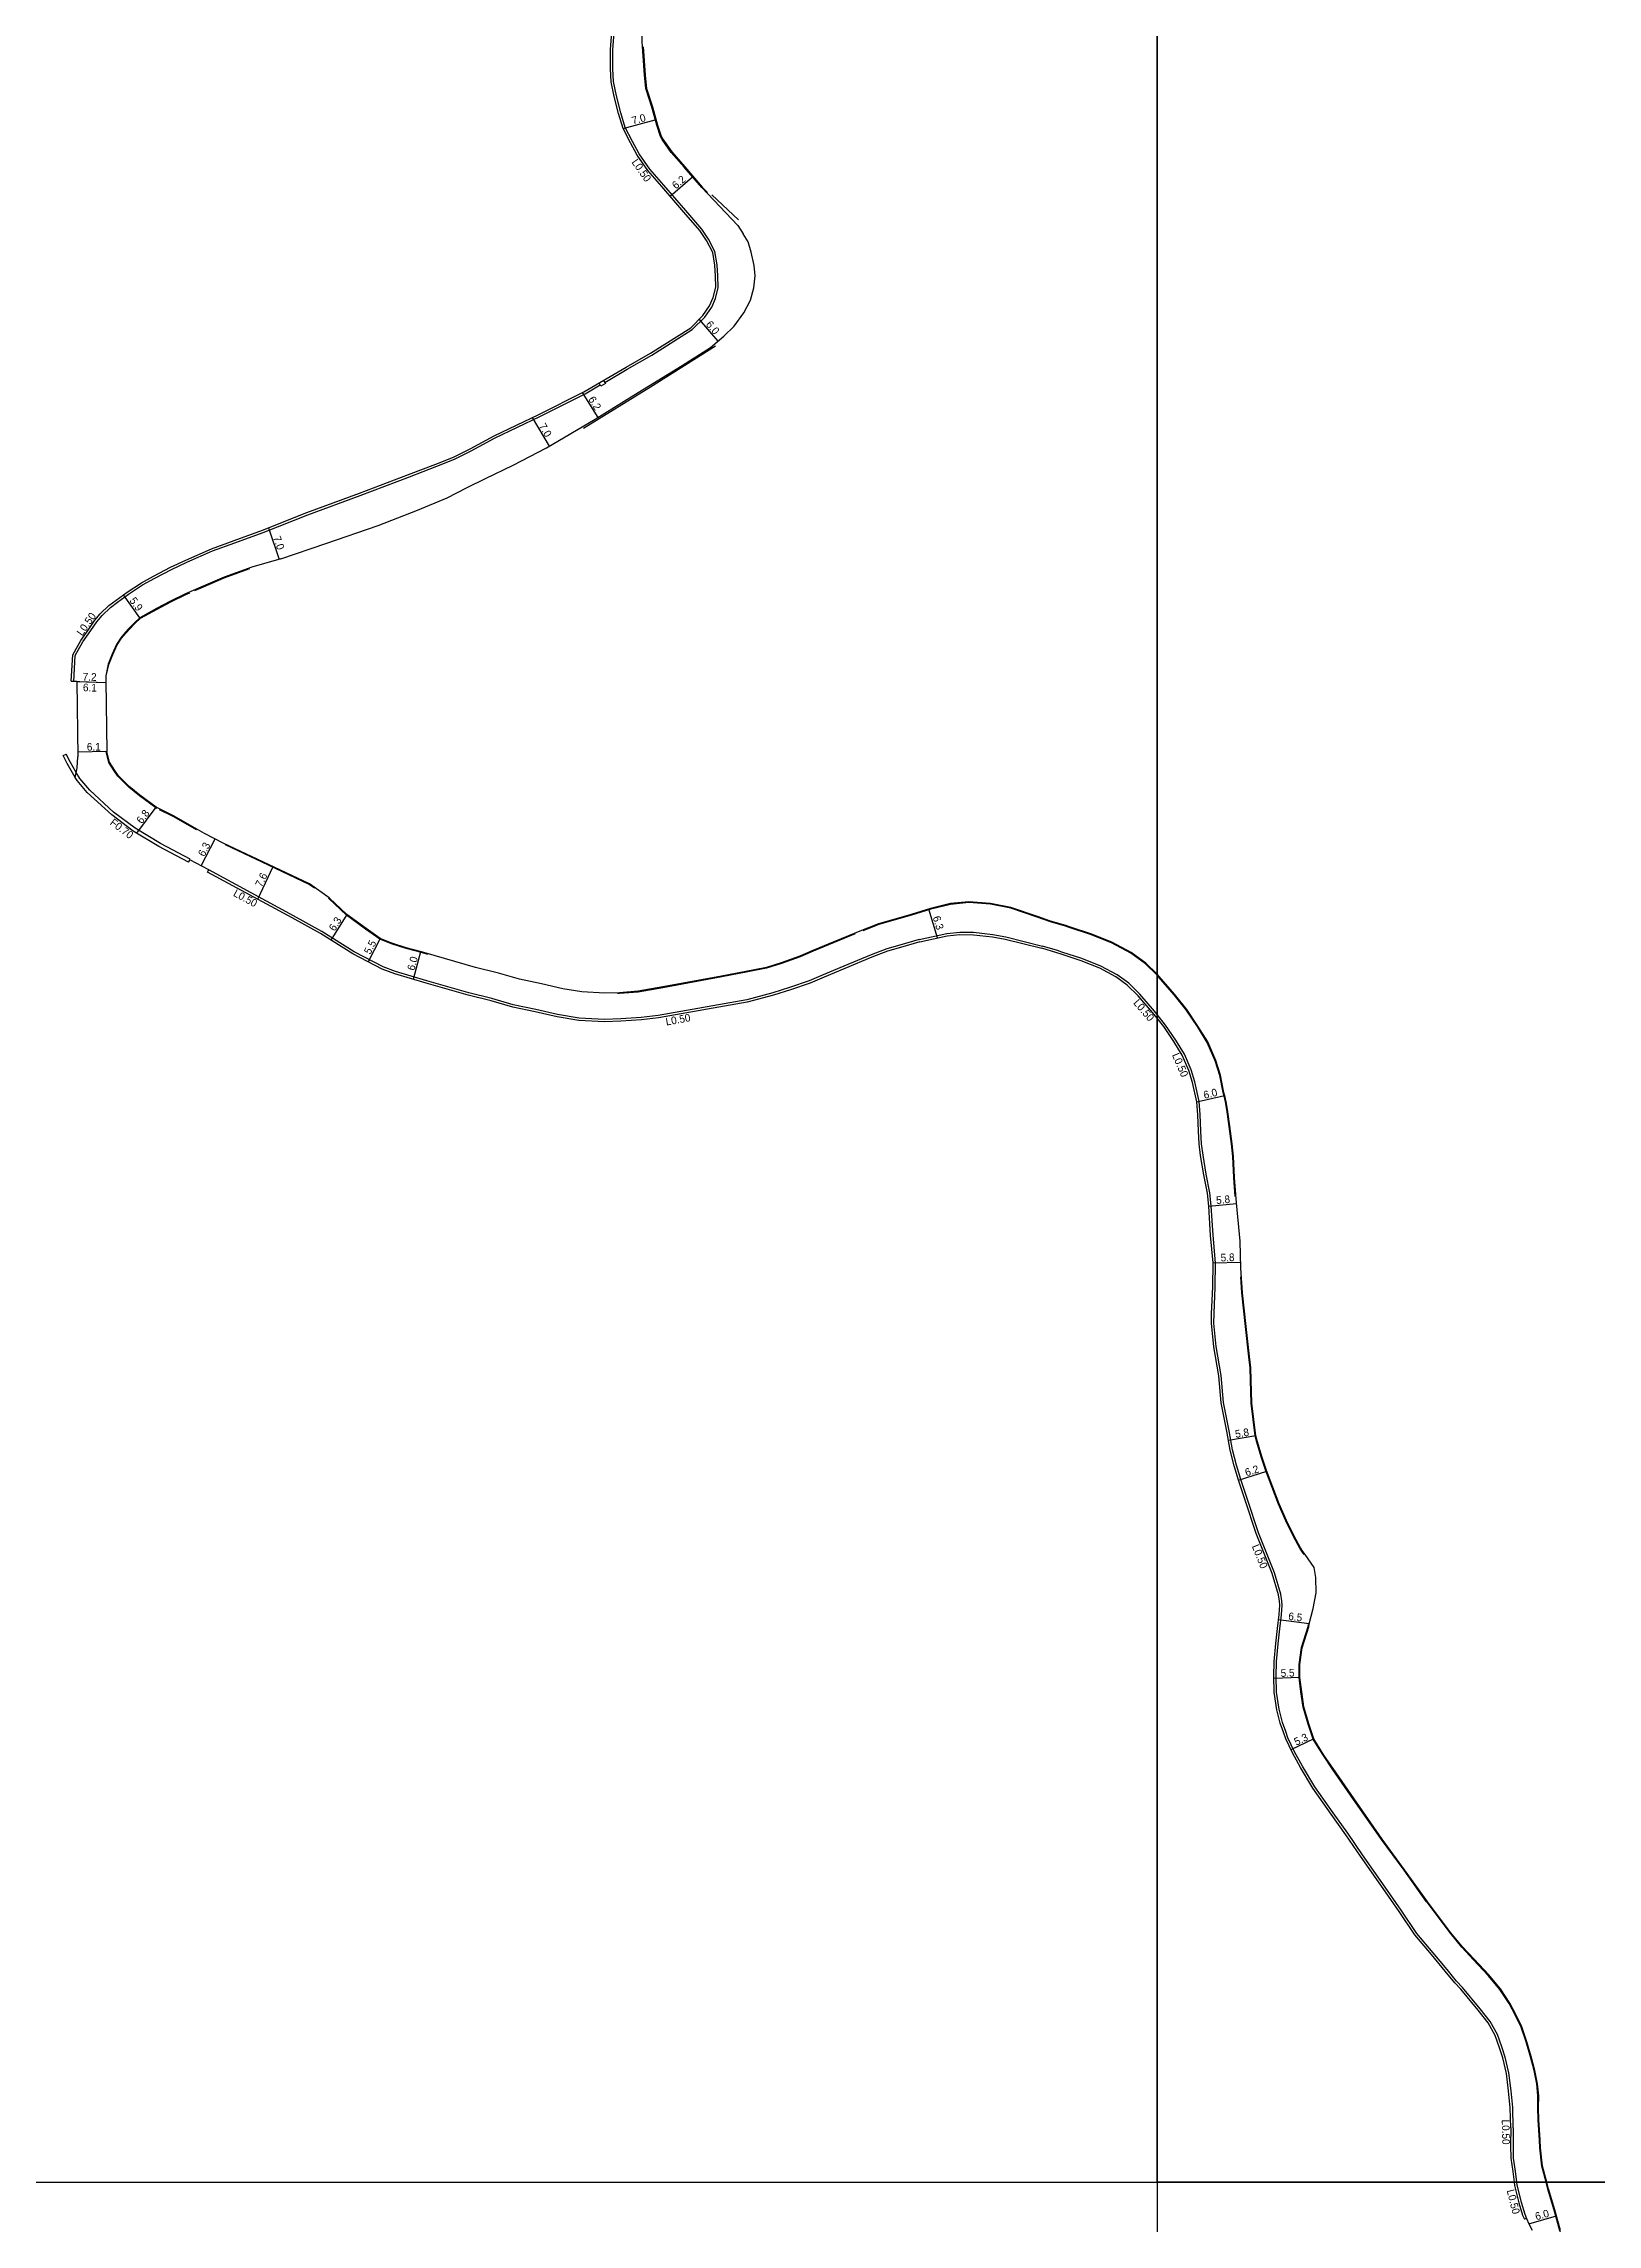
# Model space of a CAD drawing. Header units: metres. Extents: x -26400 to -24800, y -81000 to -78000.
# Drawn here: x -25833.3 to -25507.7, y -79208.9 to -78752 of the extents above; entities that cross this region are included whole.
import ezdxf

# ---------------------------------------------------------------- set-up
doc = ezdxf.new("R2010")
doc.units = ezdxf.units.M
doc.header["$LTSCALE"] = 2.5
for name, color, linetype in [('側溝・桝', 7, 'Continuous'), ('図郭', 7, 'Continuous'), ('幅員', 7, 'Continuous'), ('歩道・分離帯・安全施設', 7, 'Continuous'), ('道路', 7, 'Continuous')]:
    doc.layers.add(name, color=color, linetype=linetype)
doc.styles.get("Standard").update_dxf_attribs({"font": ''})
doc.styles.get('Standard').set_extended_font_data('@MS PGothic')

msp = doc.modelspace()

# ---------------------------------------------------------------- linework, layer by layer
at = {"layer": '側溝・桝'}
for points in [[(-25715.71, -78822.96), (-25710.99, -78820.22), (-25705.85, -78817.26), (-25697.37, -78811.91), (-25694.76, -78809.27), (-25693.31, -78807.19), (-25692.51, -78805.35), (-25691.96, -78803.08), (-25691.99, -78800.66), (-25692.13, -78798.33), (-25692.62, -78795.57), (-25693.98, -78792.97), (-25695.38, -78790.84), (-25698.75, -78786.98), (-25703.34, -78781.62), (-25706.28, -78778.29), (-25708.52, -78775.08), (-25709.91, -78772.52), (-25711.4, -78769.58), (-25712.35, -78766.48), (-25713.28, -78762.93), (-25713.85, -78759.91), (-25713.99, -78757.27), (-25714.01, -78753.26), (-25713.61, -78747.86)], [(-25826.97, -78885.59), (-25826.68, -78880.2), (-25825.03, -78877.3), (-25823.38, -78874.94), (-25822.13, -78873.11), (-25821.03, -78871.8), (-25819.28, -78870.09), (-25817.77, -78868.99), (-25815.49, -78867.34), (-25812.55, -78865.35), (-25810, -78863.99), (-25806.48, -78862.14), (-25803.29, -78860.65), (-25797.91, -78858.28), (-25793.19, -78856.58), (-25787.26, -78854.42), (-25777.92, -78850.68), (-25766.92, -78846.66), (-25756.64, -78842.76), (-25750.89, -78840.53), (-25747.17, -78839.05), (-25743.69, -78837.32), (-25738.66, -78834.58), (-25729.32, -78830.13), (-25719.84, -78825.36), (-25716.65, -78823.5)], [(-25826.64, -78905.71), (-25828.34, -78902.8), (-25829.16, -78901.16), (-25828.53, -78900.85)], [(-25826.43, -78904.68), (-25827.72, -78902.47), (-25828.53, -78900.85)], [(-25802.57, -78922.83), (-25808.78, -78919.57), (-25814.1, -78916.38), (-25818.6, -78912.99), (-25823.62, -78908.41), (-25825.69, -78905.97), (-25826.43, -78904.68)], [(-25802.65, -78922.99), (-25802.57, -78922.83)], [(-25649.87, -78939.67), (-25653.88, -78940.87), (-25656.61, -78941.64), (-25659.9, -78942.92), (-25665.61, -78945.27), (-25669.94, -78947.08), (-25672.86, -78948.32), (-25676.98, -78949.76), (-25680.48, -78950.86), (-25685.97, -78952.29), (-25704.54, -78955.63), (-25708.07, -78956), (-25712.33, -78956.31), (-25715.78, -78956.42), (-25721.08, -78956.13), (-25725.58, -78955.42), (-25730.18, -78954.34), (-25734.88, -78953.36), (-25739.38, -78952.05), (-25744.2, -78950.87), (-25753, -78948.33), (-25759.56, -78946.37), (-25762.16, -78945.42), (-25768.22, -78942.26), (-25774.98, -78938), (-25780.95, -78934.69), (-25798.69, -78925.09)], [(-25649.87, -78939.67), (-25644.07, -78938.4), (-25641.35, -78938.12), (-25638.45, -78938.17), (-25634.4, -78938.64), (-25631.71, -78939.14), (-25623.98, -78941.05)], [(-25600, -78955.36), (-25600.55, -78954.67), (-25603.6, -78951.15), (-25605.93, -78948.83), (-25608.34, -78947.07), (-25611.77, -78945.25), (-25615.76, -78943.69), (-25619.92, -78942.3), (-25620.84, -78941.98), (-25623.98, -78941.05)], [(-25525.39, -79188.61), (-25525.49, -79184.4), (-25525.84, -79180.87), (-25526.3, -79177.13), (-25527.05, -79173.83), (-25527.78, -79171.7), (-25528.7, -79169.1), (-25530.21, -79166.35), (-25532.33, -79163.7), (-25535.97, -79159.26), (-25537.23, -79157.9), (-25539.22, -79155.48), (-25542.12, -79152), (-25545.56, -79147.89), (-25548.83, -79143.02), (-25552.18, -79138.23), (-25556.95, -79131.45), (-25560.06, -79126.93), (-25563.1, -79122.62), (-25566.91, -79117.18), (-25569.51, -79112.88), (-25571.17, -79109.87), (-25572.58, -79106.94), (-25573.04, -79105.61), (-25573.71, -79103.7), (-25574.39, -79100.95), (-25574.95, -79097.35), (-25575.05, -79094.08), (-25574.98, -79090.97), (-25574.6, -79087.24), (-25574.29, -79084.07), (-25573.91, -79081.14), (-25573.77, -79079.14), (-25573.82, -79078.22), (-25574.05, -79076.83), (-25575.42, -79072.36), (-25578.77, -79063.95), (-25581.04, -79056.98), (-25582.45, -79052.82), (-25583.37, -79049.8), (-25584.19, -79046.57), (-25584.88, -79042.58), (-25586.06, -79036.65), (-25586.58, -79031.04), (-25587.63, -79024.94), (-25588.11, -79020.05), (-25588.06, -79018.06), (-25587.84, -79012.54), (-25587.74, -79007.42), (-25588.27, -79001.63), (-25588.63, -78995.48), (-25588.95, -78992.76), (-25589.68, -78988.87), (-25590.37, -78984.88), (-25590.69, -78982.47), (-25590.83, -78979.81), (-25590.93, -78976.36), (-25591.17, -78973.64), (-25592.05, -78969.52), (-25592.87, -78966.96), (-25594.26, -78963.68), (-25596.05, -78960.78), (-25598.2, -78957.6), (-25600, -78955.36)], [(-25525.39, -79188.61), (-25525.42, -79192.32), (-25525.36, -79194.96), (-25524.99, -79197.75), (-25524.7, -79200)], [(-25524.7, -79200), (-25524.61, -79200.63), (-25523.73, -79204.2), (-25522.93, -79206.73), (-25522.57, -79207.61)]]:
    msp.add_lwpolyline(points, dxfattribs=at)
msp.add_lwpolyline([(-25716.9, -78823.07), (-25715.96, -78822.53), (-25715.58, -78823.19), (-25716.51, -78823.74)], close=True, dxfattribs=at)
at = {"layer": '図郭'}
for points in [[(-26400, -79200), (-25600, -79200), (-25600, -78600), (-26400, -78600)], [(-25600, -79200), (-24800, -79200), (-24800, -78600), (-25600, -78600)], [(-25600, -79800), (-24800, -79800), (-24800, -79200), (-25600, -79200)]]:
    msp.add_lwpolyline(points, close=True, dxfattribs=at)
at = {"layer": '幅員', "flags": 128}
for points in [[(-25711.86, -78769.77), (-25705.14, -78767.96)], [(-25702.01, -78783.95), (-25697.3, -78779.91)], [(-25695.95, -78809.76), (-25692.02, -78814.33)], [(-25720.43, -78825.1), (-25717.15, -78830.34)], [(-25730.91, -78830.33), (-25727.39, -78836.35)], [(-25786.18, -78853.45), (-25783.9, -78860.06)], [(-25813.09, -78872.27), (-25816.56, -78867.49)], [(-25827.47, -78885.57), (-25820.26, -78885.82)], [(-25826.34, -78885.61), (-25820.26, -78885.82)], [(-25820.04, -78900.32), (-25826.15, -78900.4)], [(-25813.75, -78917.4), (-25809.71, -78911.96)], [(-25800.24, -78924.24), (-25797.34, -78918.6)], [(-25788.42, -78931.22), (-25785.19, -78924.38)], [(-25769.72, -78934.45), (-25773.08, -78939.79)], [(-25645.98, -78939.33), (-25647.79, -78933.3)], [(-25762.76, -78939.47), (-25765.3, -78944.34)], [(-25755.8, -78948.01), (-25754.24, -78942.22)], [(-25591.66, -78973.72), (-25585.84, -78972.34)], [(-25589.12, -78995.52), (-25583.35, -78994.97)], [(-25588.24, -79007.43), (-25582.46, -79007.25)], [(-25579.32, -79043.64), (-25585.03, -79044.63)], [(-25582.93, -79052.97), (-25577.03, -79051.05)], [(-25568.12, -79083.03), (-25574.55, -79082.2)], [(-25570.05, -79094.31), (-25575.54, -79094.47)], [(-25567.16, -79107.13), (-25571.94, -79109.43)], [(-25522.11, -79208.72), (-25516.32, -79207.1)]]:
    msp.add_lwpolyline(points, dxfattribs=at)
at = {"layer": '歩道・分離帯・安全施設'}
for points in [[(-25707.64, -78752.68), (-25707.56, -78753.55), (-25707.24, -78758.57), (-25706.94, -78761.36), (-25705.72, -78765.24), (-25704.69, -78769.05), (-25703.87, -78771.4), (-25703.54, -78772), (-25701.67, -78774.67), (-25698.93, -78777.78), (-25695.27, -78782.06), (-25694.21, -78783.17)], [(-25687.69, -78788.92), (-25693.28, -78783.64)], [(-25720.16, -78832.57), (-25706.15, -78823.87), (-25692.54, -78815.32)], [(-25801.57, -78866.57), (-25799.79, -78865.77), (-25795.42, -78863.92), (-25790.07, -78861.97)], [(-25820.14, -78884.43), (-25819.63, -78882.03), (-25818.79, -78879.96), (-25817.86, -78877.97), (-25816.97, -78876.57), (-25816.01, -78875.42), (-25815.31, -78874.63), (-25814.06, -78873.39), (-25813, -78872.39), (-25809.51, -78870.46), (-25806.64, -78868.96), (-25803.46, -78867.41), (-25802.66, -78867.05)], [(-25809.47, -78912.25), (-25809.76, -78912.11), (-25813.19, -78909.57), (-25815.45, -78907.74), (-25817.71, -78905.49), (-25818.5, -78904.37), (-25819.61, -78902.59), (-25820.14, -78900.36)], [(-25801.23, -78916.7), (-25802.57, -78915.95), (-25806.15, -78913.93), (-25809.02, -78912.48)], [(-25776.55, -78928.89), (-25777.61, -78928.13), (-25786.19, -78924.08), (-25795.17, -78919.87)], [(-25752.79, -78942.81), (-25754.12, -78942.41), (-25757.35, -78941.54), (-25760.4, -78940.59), (-25762.83, -78939.6), (-25765.82, -78937.51), (-25769.82, -78934.57), (-25773.54, -78931.08), (-25773.55, -78931.04)], [(-25600, -78947.18), (-25602.45, -78944.75), (-25605.5, -78942.52), (-25609.54, -78940.38), (-25613.93, -78938.66), (-25618.18, -78937.24), (-25619.18, -78936.89), (-25622.35, -78935.95), (-25625.12, -78935), (-25630.65, -78933.11), (-25634.9, -78932.25), (-25639.45, -78931.9), (-25643.26, -78932.31), (-25647.39, -78933.34), (-25651.44, -78934.56), (-25655.37, -78935.73), (-25658.32, -78936.56), (-25661.66, -78937.86)], [(-25663.22, -78938.5), (-25667.66, -78940.33), (-25672.02, -78942.15), (-25674.79, -78943.33), (-25678.67, -78944.68), (-25681.81, -78945.67), (-25686.09, -78946.51), (-25691.21, -78947.5), (-25703.52, -78949.77), (-25708.72, -78950.68), (-25712.61, -78950.97), (-25713.01, -78950.98)], [(-25583.61, -78993.54), (-25583.89, -78989.55), (-25584.14, -78985.12), (-25584.38, -78982.48), (-25584.87, -78978.82), (-25585.29, -78975.81), (-25585.59, -78974.04), (-25585.89, -78972.74), (-25586.13, -78971.73), (-25586.87, -78968.17), (-25587.85, -78965.09), (-25589.5, -78961.22), (-25591.55, -78957.88), (-25593.89, -78954.42), (-25596.44, -78951.24), (-25599.68, -78947.5), (-25600, -78947.18)], [(-25569.17, -79068.55), (-25569.54, -79068), (-25570.06, -79067.22), (-25571.38, -79064.73), (-25573.04, -79061.47), (-25574.53, -79057.95), (-25577.21, -79050.99), (-25578.16, -79048.06), (-25579.1, -79044.97), (-25579.47, -79043.67), (-25580.29, -79036.84), (-25580.45, -79032.01), (-25580.47, -79029.44), (-25580.76, -79027.09), (-25581.47, -79020.78), (-25582.21, -79013.73), (-25582.44, -79010.37)], [(-25519.89, -79191.19), (-25520.16, -79186.99), (-25520.24, -79184.45), (-25520.19, -79181.92), (-25520.44, -79179.43), (-25521, -79176.65), (-25521.76, -79173.76), (-25522.66, -79170.63), (-25523.68, -79167.53), (-25524.99, -79164.95), (-25526.23, -79162.61), (-25528.15, -79159.63), (-25530.61, -79156.7), (-25533.67, -79153.41), (-25536.17, -79150.78), (-25538.55, -79147.84), (-25543.43, -79141.37), (-25543.51, -79141.28), (-25548.25, -79134.66), (-25552.98, -79128.22), (-25559.47, -79118.92), (-25563.24, -79113.48), (-25565.15, -79110.63), (-25566.49, -79108.49), (-25567.3, -79107.2), (-25568.31, -79104.06), (-25569.39, -79100.5), (-25569.84, -79097.29), (-25570.2, -79094.32), (-25570.2, -79091.55), (-25569.72, -79088.02), (-25568.37, -79083.63), (-25568.3, -79083.2)], [(-25518.5, -79200), (-25519.36, -79196.69), (-25519.83, -79192.85), (-25519.89, -79191.19)], [(-25513.66, -79213.9), (-25514.51, -79212.44), (-25515.61, -79210.19), (-25516.82, -79205.86), (-25518.12, -79201.46), (-25518.5, -79200)]]:
    msp.add_lwpolyline(points, dxfattribs=at)
at = {"layer": '道路', "flags": 128}
for points in [[(-25704, -78771.46), (-25704.83, -78769.1), (-25705.86, -78765.28), (-25707.09, -78761.39), (-25707.39, -78758.58), (-25707.71, -78753.56), (-25707.89, -78751.59), (-25707.85, -78747.65), (-25707.39, -78741.51), (-25706.2, -78734.5), (-25705.44, -78731.18), (-25705.12, -78728.21), (-25704.83, -78725.35), (-25704.81, -78721.49)], [(-25695.38, -78782.15), (-25699.04, -78777.88), (-25701.79, -78774.77), (-25703.67, -78772.08), (-25704, -78771.46)], [(-25826.65, -78885.61), (-25827.47, -78885.57)], [(-25826.34, -78885.61), (-25826.65, -78885.61)], [(-25826.34, -78885.61), (-25826.65, -78885.61)], [(-25826.34, -78885.61), (-25826.13, -78901.4)], [(-25826.34, -78885.61), (-25826.13, -78901.4)], [(-25826.34, -78885.61), (-25826.13, -78901.4)], [(-25820.27, -78885.49), (-25820.04, -78900.32)], [(-25600, -78946.97), (-25602.35, -78944.63), (-25605.42, -78942.39), (-25609.48, -78940.25), (-25613.88, -78938.52), (-25618.13, -78937.1), (-25619.14, -78936.75), (-25622.31, -78935.81), (-25625.07, -78934.86), (-25630.62, -78932.97), (-25634.88, -78932.1), (-25639.45, -78931.75), (-25643.28, -78932.16), (-25647.43, -78933.19), (-25651.48, -78934.41), (-25655.41, -78935.58), (-25658.36, -78936.42), (-25661.95, -78937.82), (-25667.72, -78940.19), (-25672.08, -78942.01), (-25674.84, -78943.19), (-25678.72, -78944.54), (-25681.84, -78945.53), (-25686.12, -78946.37), (-25691.23, -78947.36), (-25703.55, -78949.62), (-25708.74, -78950.53), (-25712.62, -78950.82), (-25715.72, -78950.91), (-25720.5, -78950.66), (-25724.51, -78950.02), (-25728.99, -78948.97), (-25733.55, -78948.02), (-25737.96, -78946.73), (-25742.79, -78945.55), (-25751.45, -78943.05), (-25754.08, -78942.27), (-25757.3, -78941.4), (-25760.35, -78940.45), (-25762.76, -78939.47), (-25765.73, -78937.39), (-25769.72, -78934.45), (-25773.41, -78930.99), (-25773.42, -78930.95), (-25777.54, -78928), (-25786.13, -78923.94), (-25795.53, -78919.53), (-25799.54, -78917.47), (-25802.49, -78915.82), (-25806.08, -78913.79), (-25809.69, -78911.98), (-25813.1, -78909.45), (-25815.35, -78907.62), (-25817.59, -78905.39), (-25818.38, -78904.29), (-25819.47, -78902.53), (-25820.04, -78900.32)], [(-25519.74, -79191.18), (-25520.01, -79186.98), (-25520.09, -79184.44), (-25520.04, -79181.91), (-25520.29, -79179.41), (-25520.86, -79176.62), (-25521.61, -79173.72), (-25522.52, -79170.59), (-25523.54, -79167.47), (-25524.86, -79164.88), (-25526.1, -79162.53), (-25528.03, -79159.54), (-25530.5, -79156.6), (-25533.56, -79153.31), (-25536.06, -79150.68), (-25538.43, -79147.75), (-25543.32, -79141.27), (-25543.4, -79141.18), (-25548.13, -79134.58), (-25552.86, -79128.13), (-25559.34, -79118.83), (-25563.11, -79113.39), (-25565.02, -79110.55), (-25566.36, -79108.41), (-25567.16, -79107.13), (-25568.17, -79104.02), (-25569.24, -79100.47), (-25569.69, -79097.27), (-25570.05, -79094.31), (-25570.05, -79091.56), (-25569.57, -79088.05), (-25568.22, -79083.67), (-25568.12, -79083.03), (-25567.27, -79079.85), (-25566.65, -79076.55), (-25566.71, -79073.32), (-25567.11, -79071.24), (-25568.99, -79068.54), (-25569.42, -79067.92), (-25569.93, -79067.15), (-25571.25, -79064.66), (-25572.9, -79061.4), (-25574.39, -79057.89), (-25577.07, -79050.94), (-25578.02, -79048.02), (-25578.96, -79044.93), (-25579.32, -79043.64), (-25580.14, -79036.82), (-25580.3, -79032.01), (-25580.32, -79029.43), (-25580.61, -79027.07), (-25581.32, -79020.76), (-25582.06, -79013.71), (-25582.42, -79008.5), (-25582.6, -79002.86), (-25583.36, -78994.84), (-25583.74, -78989.54), (-25583.99, -78985.11), (-25584.23, -78982.46), (-25584.72, -78978.8), (-25585.14, -78975.79), (-25585.44, -78974.01), (-25585.75, -78972.71), (-25585.99, -78971.7), (-25586.72, -78968.13), (-25587.71, -78965.04), (-25589.36, -78961.15), (-25591.42, -78957.8), (-25593.77, -78954.33), (-25596.33, -78951.15), (-25599.57, -78947.4), (-25600, -78946.97)], [(-25518.34, -79200), (-25519.21, -79196.66), (-25519.68, -79192.84), (-25519.74, -79191.18)], [(-25515.47, -79210.13), (-25516.68, -79205.82), (-25517.98, -79201.42), (-25518.34, -79200)]]:
    msp.add_lwpolyline(points, dxfattribs=at)
at = {"layer": '道路'}
for points in [[(-25827.47, -78885.57), (-25827.18, -78880.06), (-25825.46, -78877.03), (-25823.79, -78874.65), (-25822.53, -78872.8), (-25821.4, -78871.46), (-25819.6, -78869.7), (-25818.06, -78868.59), (-25815.78, -78866.93), (-25812.8, -78864.92), (-25810.23, -78863.55), (-25806.7, -78861.69), (-25803.49, -78860.19), (-25798.1, -78857.82), (-25793.36, -78856.11), (-25787.44, -78853.95), (-25778.1, -78850.22), (-25767.09, -78846.19), (-25756.82, -78842.29), (-25751.07, -78840.07), (-25747.37, -78838.59), (-25743.92, -78836.87), (-25738.88, -78834.13), (-25729.54, -78829.68), (-25720.08, -78824.92), (-25711.24, -78819.79), (-25706.1, -78816.83), (-25697.69, -78811.53), (-25695.14, -78808.94), (-25693.75, -78806.94), (-25692.99, -78805.19), (-25692.46, -78803.03), (-25692.49, -78800.68), (-25692.62, -78798.39), (-25693.1, -78795.73), (-25694.41, -78793.23), (-25695.78, -78791.15), (-25699.13, -78787.31), (-25703.72, -78781.95), (-25706.67, -78778.6), (-25708.95, -78775.34), (-25710.35, -78772.76), (-25711.86, -78769.77), (-25712.83, -78766.62), (-25713.77, -78763.04), (-25714.35, -78759.97), (-25714.49, -78757.28), (-25714.51, -78753.24), (-25714.11, -78747.82)], [(-25695.38, -78782.15), (-25687.84, -78790.08), (-25686.68, -78791.82)], [(-25783.58, -78859.95), (-25774.13, -78856.68), (-25763.2, -78852.93), (-25754.92, -78849.71), (-25748.75, -78847.12), (-25744.51, -78844.99), (-25740.68, -78843.08), (-25734.88, -78840.28), (-25727.89, -78836.65), (-25717.7, -78830.68), (-25709.62, -78825.62), (-25699.48, -78819.4), (-25693.58, -78815.68), (-25690.77, -78813.26), (-25688.57, -78811.18), (-25686.56, -78808.41), (-25685.19, -78805.7), (-25684.51, -78803.18), (-25684.22, -78800.62), (-25684.39, -78798.45), (-25685.05, -78795.69), (-25685.68, -78793.49), (-25686.68, -78791.82)], [(-25783.58, -78859.95), (-25789.67, -78861.66), (-25795.47, -78863.78), (-25799.85, -78865.63), (-25803.52, -78867.28), (-25806.71, -78868.82), (-25809.59, -78870.33), (-25813.09, -78872.27), (-25814.16, -78873.28), (-25815.42, -78874.53), (-25816.12, -78875.32), (-25817.1, -78876.48), (-25817.99, -78877.89), (-25818.92, -78879.9), (-25819.77, -78881.97), (-25820.26, -78884.42), (-25820.27, -78885.49), (-25820.04, -78900.32)], [(-25802.89, -78923.45), (-25809.12, -78920.18), (-25814.49, -78916.96), (-25819.01, -78913.56), (-25824.12, -78908.9), (-25826.27, -78906.38), (-25826.64, -78905.71), (-25826.23, -78903.71), (-25826.13, -78901.4)], [(-25802.89, -78923.45), (-25802.65, -78922.99)], [(-25798.92, -78925.54), (-25798.8, -78925.3), (-25798.67, -78925.05), (-25802.65, -78922.99), (-25802.79, -78923.25)], [(-25649.72, -78940.15), (-25653.74, -78941.35), (-25656.45, -78942.11), (-25659.72, -78943.39), (-25665.42, -78945.74), (-25669.75, -78947.54), (-25672.68, -78948.79), (-25676.82, -78950.23), (-25680.36, -78951.35), (-25685.87, -78952.78), (-25704.45, -78956.12), (-25708, -78956.5), (-25712.31, -78956.81), (-25715.79, -78956.92), (-25721.13, -78956.63), (-25725.67, -78955.91), (-25730.29, -78954.83), (-25735, -78953.84), (-25739.51, -78952.53), (-25744.33, -78951.35), (-25753.14, -78948.81), (-25759.72, -78946.85), (-25762.36, -78945.88), (-25768.47, -78942.69), (-25775.23, -78938.43), (-25781.2, -78935.13), (-25798.92, -78925.54)], [(-25649.72, -78940.15), (-25643.99, -78938.89), (-25641.33, -78938.62), (-25638.48, -78938.67), (-25634.47, -78939.14), (-25631.81, -78939.63), (-25624.14, -78941.52)], [(-25600, -78956.16), (-25600.94, -78954.99), (-25603.96, -78951.49), (-25606.26, -78949.21), (-25608.61, -78947.49), (-25611.98, -78945.71), (-25615.93, -78944.16), (-25620.08, -78942.78), (-25620.99, -78942.45), (-25624.14, -78941.52)], [(-25525.89, -79188.61), (-25525.99, -79184.43), (-25526.34, -79180.92), (-25526.8, -79177.22), (-25527.53, -79173.96), (-25528.25, -79171.86), (-25529.16, -79169.3), (-25530.62, -79166.63), (-25532.72, -79164.02), (-25536.35, -79159.59), (-25537.61, -79158.23), (-25539.6, -79155.8), (-25542.5, -79152.32), (-25545.96, -79148.19), (-25549.24, -79143.3), (-25552.59, -79138.52), (-25557.36, -79131.73), (-25560.47, -79127.22), (-25563.51, -79122.91), (-25567.33, -79117.45), (-25569.94, -79113.13), (-25571.62, -79110.1), (-25573.05, -79107.13), (-25573.51, -79105.77), (-25574.19, -79103.84), (-25574.88, -79101.05), (-25575.45, -79097.39), (-25575.55, -79094.08), (-25575.48, -79090.94), (-25575.1, -79087.19), (-25574.79, -79084.02), (-25574.41, -79081.09), (-25574.27, -79079.13), (-25574.32, -79078.28), (-25574.54, -79076.95), (-25575.9, -79072.52), (-25579.24, -79064.12), (-25581.51, -79057.14), (-25582.93, -79052.97), (-25583.85, -79049.93), (-25584.68, -79046.67), (-25585.37, -79042.67), (-25586.55, -79036.72), (-25587.08, -79031.11), (-25588.13, -79025.01), (-25588.61, -79020.07), (-25588.56, -79018.04), (-25588.34, -79012.52), (-25588.24, -79007.43), (-25588.77, -79001.67), (-25589.12, -78995.52), (-25589.44, -78992.83), (-25590.17, -78988.96), (-25590.86, -78984.96), (-25591.19, -78982.51), (-25591.33, -78979.83), (-25591.43, -78976.39), (-25591.66, -78973.72), (-25592.54, -78969.65), (-25593.34, -78967.13), (-25594.71, -78963.91), (-25596.47, -78961.05), (-25598.6, -78957.89), (-25600, -78956.16)], [(-25525.89, -79188.61), (-25525.92, -79192.32), (-25525.86, -79195), (-25525.49, -79197.82), (-25525.2, -79200)], [(-25525.2, -79200), (-25525.1, -79200.73), (-25524.21, -79204.34), (-25523.4, -79206.91), (-25523.03, -79207.8)], [(-25522.57, -79207.61), (-25523.03, -79207.8)], [(-25522.57, -79207.61), (-25522.11, -79208.72), (-25521.38, -79210.06)]]:
    msp.add_lwpolyline(points, dxfattribs=at)

# ---------------------------------------------------------------- texts
at = {"layer": '側溝・桝'}
for s, rotation, p in [('L0.50', 304.9165, (-25710.17, -78776.83)), ('L0.50', 54.919, (-25825.18, -78876.2)), ('F0.70', 323.0953, (-25819.52, -78915.49)), ('L0.50', 331.5794, (-25793.69, -78930.47)), ('L0.50', 310.8564, (-25605.08, -78953.03)), ('L0.50', 10.2017, (-25702.8, -78957.71)), ('L0.50', 293.0958, (-25596.9, -78963.86)), ('L0.50', 291.7026, (-25580.17, -79066.78)), ('L0.50', 271.4122, (-25527.78, -79186.93)), ('L0.50', 283.8981, (-25526.75, -79201.76))]:
    msp.add_text(s, height=1.6, rotation=rotation, dxfattribs=at).set_placement(p)
at = {"layer": '幅員'}
for s, rotation, p in [('7.0', 15.0944, (-25709.8, -78768.95)), ('6.2', 40.5965, (-25700.79, -78782.57)), ('6.0', 310.7083, (-25694.64, -78810.9)), ('6.2', 302.0532, (-25719.25, -78826.5)), ('7.0', 300.3334, (-25729.58, -78832.11)), ('7.0', 289.0748, (-25785.22, -78855.46)), ('5.9', 305.9931, (-25815.37, -78868.7)), ('7.2', 357.9637, (-25825.12, -78885.4)), ('6.1', 357.9637, (-25825.06, -78887.65)), ('6.1', 0.7554, (-25824.21, -78900.12)), ('6.8', 53.435, (-25812.69, -78915.56)), ('6.3', 62.7763, (-25799.6, -78922.44)), ('7.6', 64.6994, (-25787.57, -78928.83)), ('6.3', 57.807, (-25772.29, -78938.07)), ('6.3', 286.7762, (-25647.01, -78935.02)), ('5.5', 62.4526, (-25764.84, -78942.93)), ('6.0', 74.8919, (-25755.6, -78946.3)), ('6.0', 13.3482, (-25590.07, -78973.08)), ('5.8', 5.4182, (-25587.54, -78995.12)), ('5.8', 1.8178, (-25586.65, -79007.13)), ('5.8', 9.8198, (-25583.49, -79044.11)), ('6.2', 18.0595, (-25581.27, -79052.17)), ('6.5', 352.6507, (-25572.57, -79082.2)), ('5.5', 1.6583, (-25574.08, -79094.17)), ('5.3', 25.7105, (-25570.81, -79108.61)), ('6.0', 15.6625, (-25520.53, -79208.02))]:
    msp.add_text(s, height=1.6, rotation=rotation, dxfattribs=at).set_placement(p)

doc.saveas('drawing.dxf')
